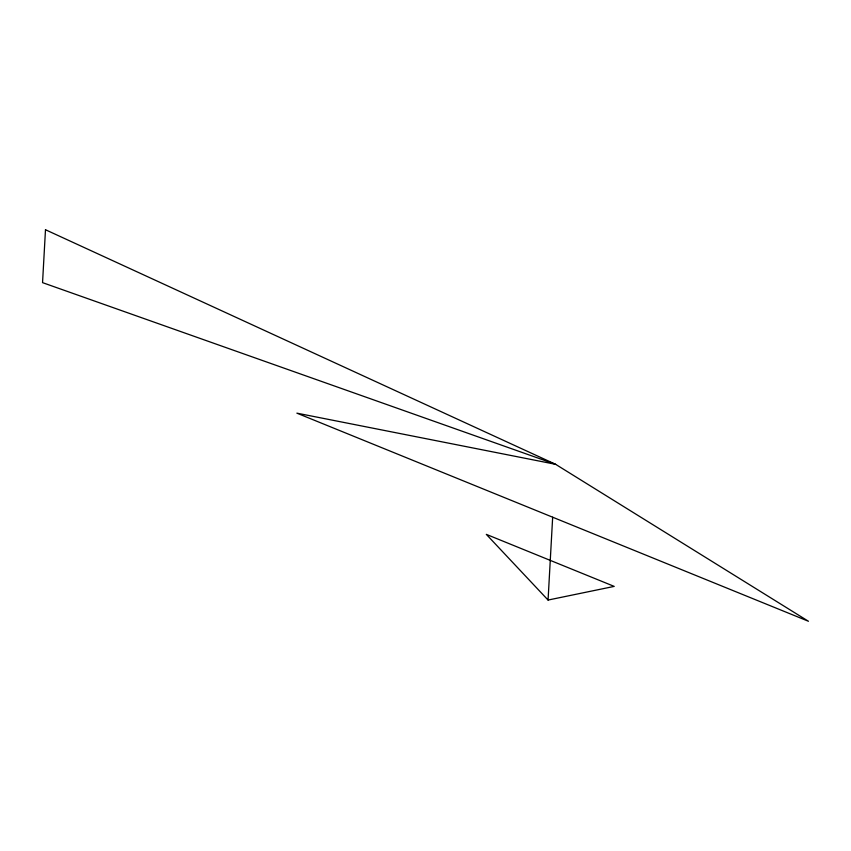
<?xml version="1.0" encoding="UTF-8"?>
<svg xmlns="http://www.w3.org/2000/svg" width="851" height="851" viewBox="0 0 851 851"><rect width="100%" height="100%" fill="white"/><g stroke="black" fill="none" stroke-linecap="round" stroke-linejoin="round"><path stroke-width="1.28" d="M548.065 600.051L486.315 534.364L614.209 586.392L548.065 600.051L552.661 517.206M45.486 229.738L42.55 282.638L555.597 464.306L808.45 621.262L296.871 413.15L555.597 464.306L45.486 229.738"/></g></svg>
